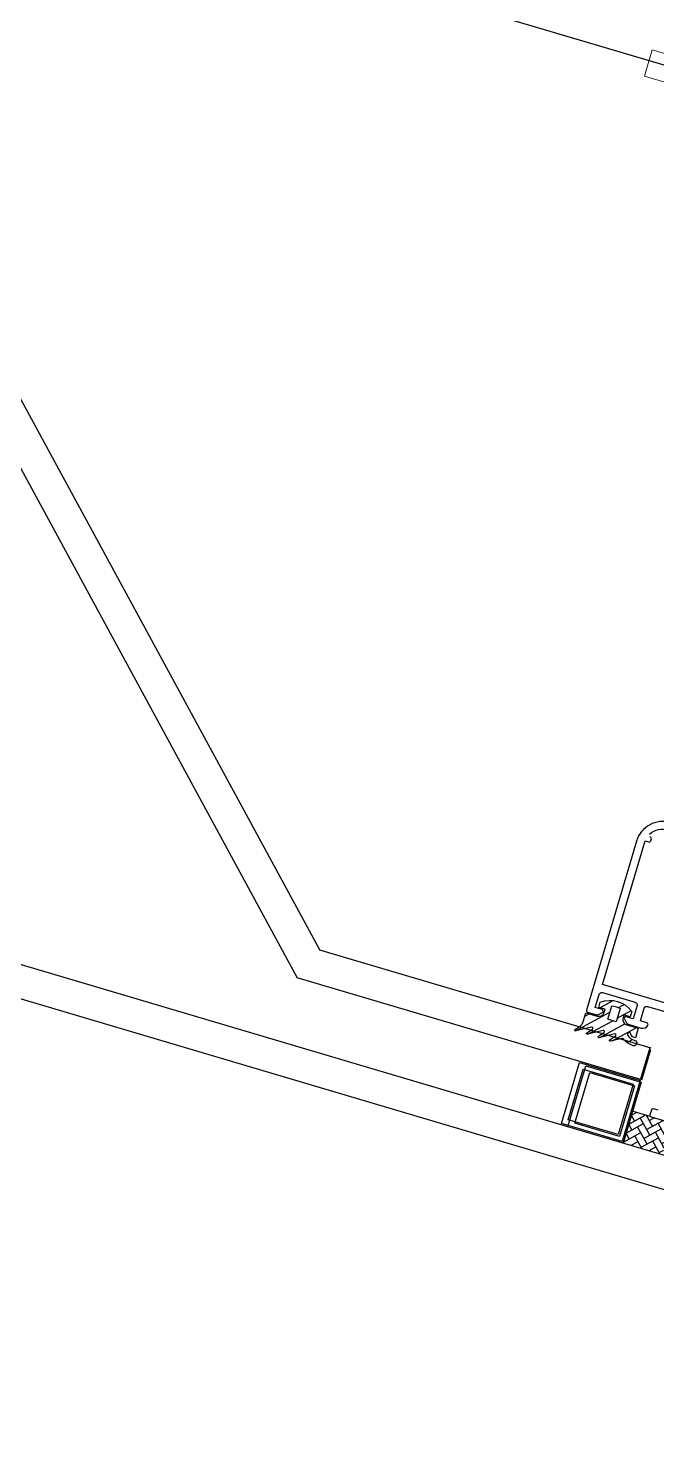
# Model space of a CAD drawing. Header units: millimetres. Extents: x 62878 to 70819, y -67946 to -61850.
# Drawn here: x 66653.73 to 66665.18, y -66920.03 to -66894.39 of the extents above; entities that cross this region are included whole.
import ezdxf

# ---------------------------------------------------------------- set-up
doc = ezdxf.new("R2010")
doc.units = ezdxf.units.MM
doc.layers.add('Dog_dos_yeni', color=63, linetype='Continuous', lineweight=5)
doc.layers.add('DOGRAMA', color=171, linetype='Continuous', lineweight=0)
doc.layers.add('DOĞRAMA-yeni', color=40, linetype='Continuous')

# ---------------------------------------------------------------- blocks, each defined once
blk = doc.blocks.new('SPANDREL 98')
at = {"layer": 'DOĞRAMA-yeni', "color": 122, "lineweight": -2}
for p, q in [((46272.91855278611, 27296.66940725674), (46178.74697526782, 27268.83141178674)), ((46272.99254902167, 27296.06564856561), (46179.01278533634, 27268.28428747964)), ((46193.43837031834, 27285.50592054491), (46186.65789308209, 27273.04398574285)), ((46193.84662914369, 27285.00085523569), (46187.06615190742, 27272.53892043358)), ((46180.61575734126, 27271.26000264603), (46186.65789308209, 27273.04398574285)), ((46180.78566049333, 27270.68456114689), (46187.06615190742, 27272.53892043358)), ((46180.78566049333, 27270.68456114689), (46180.62266106359, 27271.23662057056))]:
    blk.add_line(p, q, dxfattribs=at)
for points in [[(46181.12670708141, 27269.52947745648), (46182.13372970487, 27269.82680797262), (46181.8052502775, 27270.93932820426), (46180.79822765404, 27270.64199768812)], [(46181.19429680593, 27269.65370156503), (46182.00950559635, 27269.89439769711), (46181.737660553, 27270.81510409573), (46180.9224517626, 27270.57440796361)]]:
    blk.add_lwpolyline(points, close=True, dxfattribs=at)

msp = doc.modelspace()

# ---------------------------------------------------------------- hatches: boundary and pattern name
at = {"layer": 'DOGRAMA', "lineweight": -2}
h = msp.add_hatch(dxfattribs=at)
h.set_pattern_fill('ANSI31', color=256, scale=0.0004999999999999999, angle=343.5057849383394, style=0)
h.set_pattern_definition([(28.50198966054999, (66758.11818264847, -66927.68322329769), (-0.07575379786457266, 0.1395095860831588), [])])
edge = h.paths.add_edge_path(flags=16)
edge.add_arc((66664.32722664536, -66912.59868115897), 0.399999999860326, 61.96503062430679, 85.03894868969297, ccw=False)
edge.add_line((66664.51523079144, -66912.2456168009), (66664.4436904999, -66912.48716357937))
edge.add_line((66664.4436904999, -66912.48716357937), (66664.29027776438, -66912.44172645165))
edge.add_line((66664.29027776438, -66912.44172645165), (66664.36181805597, -66912.20017967315))
edge = h.paths.add_edge_path()
edge.add_arc((66664.32722664536, -66912.5986811591), 0.499999999989628, 36.632092012320015, 110.3718873051333, ccw=False)
edge.add_line((66664.72846834386, -66912.30034393482), (66664.70007013904, -66912.39622689455))
edge.add_line((66664.70007013904, -66912.39622689455), (66664.58501058735, -66912.36214904873))
edge.add_line((66664.58501058735, -66912.36214904873), (66664.56797166445, -66912.41967882452))
edge.add_arc((66664.66385462416, -66912.44807702939), 0.1000000000109452, 163.5019896458466, 253.5019896538409)
edge.add_line((66664.6354564193, -66912.5439599891), (66664.84639893065, -66912.60643603974))
edge.add_line((66664.84639893065, -66912.60643603974), (66664.79528216194, -66912.77902536723))
edge.add_line((66664.79528216194, -66912.77902536723), (66664.75742815007, -66912.76781392792))
edge.add_arc((66664.77588698323, -66912.70549000413), 0.06499999998683172, 185.0926541268369, 253.5019896452336, ccw=False)
edge.add_arc((66664.67858318599, -66912.71416156218), 0.03268943075019962, 5.092654153226454, 198.9322687817174)
edge.add_arc((66664.82426927236, -66912.63249553884), 0.1992591642670921, 207.5857681278337, 257.8516752878587)
edge.add_arc((66664.76686657025, -66912.87486854033), 0.05002797725809609, -105.52585172038431, 71.98738459225609, ccw=False)
edge.add_arc((66664.8401975361, -66912.6115725248), 0.3233450412223841, 215.1163267737006, 254.4426369284266, ccw=False)
edge.add_arc((66664.55934615656, -66912.80907776505), 0.01999999998007169, 35.11632679956797, 103.5019896967717)
edge.add_line((66664.55467657394, -66912.7896305288), (66664.34071970402, -66912.84100488682))
edge.add_arc((66664.33721751707, -66912.82641945963), 0.01500000000035274, 123.5019896914228, 283.50198966001443, ccw=False)
edge.add_line((66664.32893802792, -66912.8139114598), (66664.43160670933, -66912.74595141466))
edge.add_arc((66664.42056739047, -66912.72927408156), 0.02000000000908719, 303.5019896914228, 463.5019896367691)
edge.add_line((66664.41589780786, -66912.70982684528), (66664.12977719266, -66912.77852883616))
edge.add_arc((66664.1262750057, -66912.76394340897), 0.01500000000035274, 123.5019896914228, 283.50198966001443, ccw=False)
edge.add_line((66664.11799551656, -66912.75143540914), (66664.22066419799, -66912.68347536401))
edge.add_arc((66664.20962487913, -66912.6667980309), 0.02000000001318938, 303.5019896336499, 463.5019896465024)
edge.add_line((66664.20495529653, -66912.64735079464), (66663.9188346813, -66912.7160527855))
edge.add_arc((66663.91533249436, -66912.7014673583), 0.01499999999695517, 123.5019895987231, 283.5019896059664, ccw=False)
edge.add_line((66663.90705300524, -66912.68895935848), (66664.00972168664, -66912.62099931332))
edge.add_arc((66663.9986823678, -66912.60432198022), 0.01999999999302287, 303.5019896218981, 463.5019896465024)
edge.add_line((66663.9940127852, -66912.58487474396), (66663.70789216997, -66912.65357673485))
edge.add_arc((66663.704389983, -66912.63899130766), 0.0150000000037503, 123.5019896607422, 283.5019897140624, ccw=False)
edge.add_line((66663.69611049385, -66912.62648330782), (66663.79190319832, -66912.56307471596))
edge.add_arc((66663.73670660405, -66912.47968805047), 0.1000000000011729, 303.5019896682149, 343.5019896698297)
edge.add_line((66663.83258956375, -66912.5080862553), (66663.8875693336, -66912.32245399128))
edge.add_line((66663.8875693336, -66912.32245399128), (66664.09851184493, -66912.38493004195))
edge.add_arc((66664.12691004979, -66912.28904708223), 0.1000000000207655, 253.5019896562086, 343.5019896482143)
edge.add_line((66664.22279300951, -66912.3174452871), (66664.23983193244, -66912.2599155113))
edge.add_line((66664.23983193244, -66912.2599155113), (66664.1247723808, -66912.22583766548))
edge.add_line((66664.1247723808, -66912.22583766548), (66664.15317058563, -66912.12995470576))
h = msp.add_hatch(dxfattribs=at)
h.set_pattern_fill('AR-HBONE', color=256, scale=0.0002999999999999999, angle=343.5057849383394, style=0)
h.set_pattern_definition([(118.50198966055, (66877.09004534589, -66939.6545160869), (0.04819335172428436, 0.1627187784171862), [0.3599999999999999, -0.12]), (28.50198966054999, (66877.03278263252, -66939.54906002183), (0.04819335172428436, 0.1627187784171862), [0.3599999999999997, -0.12])])
h.paths.add_polyline_path([(66664.95346177735, -66914.18169397005), (66664.71375437806, -66914.11069845791), (66664.543365149, -66914.68599621613), (66665.28499858742, -66914.90565003542), (66665.45538781647, -66914.33035227725)])

# ---------------------------------------------------------------- linework, layer by layer
at = {"layer": 'Dog_dos_yeni'}
msp.add_lwpolyline([(66681.39807537408, -66899.61182150483), (66665.0979722245, -66894.78412668104), (66664.95598120024, -66895.26354147957), (66669.98983658469, -66896.75444723397), (66667.29200712434, -66905.86332840582), (66667.77142192284, -66906.00531943004), (66670.46925138321, -66896.89643825819), (66675.74281416694, -66898.45833952472), (66673.04498470656, -66907.56722069655), (66673.52439950508, -66907.70921172078), (66676.22222896543, -66898.60033054894), (66681.25608434986, -66900.09123630334), (66681.39807537408, -66899.61182150483)], close=True, dxfattribs=at)
at = {"layer": 'DOGRAMA', "lineweight": -2}
for p, q in [((66665.05453283619, -66912.96010294146), (66664.88414360715, -66913.53540069968)), ((66665.07810962491, -66914.21861163632), (66664.71375437804, -66914.11069845794))]:
    msp.add_line(p, q, dxfattribs=at)
msp.add_lwpolyline([(66522.14423307081, -66852.65293908927), (67506.15571104952, -67144.12828122707), (68892.83019807414, -62461.05740621478)], dxfattribs=at)
at = {"layer": 'DOGRAMA', "lineweight": -2, "ltscale": 0.5}
for points in [[(66665.43475663432, -66908.85924573065, 0.4142135623730951), (66664.81335081157, -66909.19666950493), (66663.90176843604, -66912.27451251143, 0.4142135623730951), (66663.92201386247, -66912.3117968608), (66664.08433412499, -66912.35987218177, 0.1991096956269791), (66664.12238908824, -66912.3558640936), (66664.19331634886, -66912.317350544, 0.6680969080520953), (66664.1878504102, -66912.2653786101), (66664.06156296395, -66912.22797533449), (66664.13255847606, -66911.98826793523, -0.4142135623730951), (66664.1946990584, -66911.95452555778), (66664.78917340853, -66912.13059442784, -0.4142135623730951), (66664.82291578596, -66912.19273501013), (66664.75192027385, -66912.43244240938), (66664.62562323932, -66912.39503629396, 0.6680969080520438), (66664.59273599408, -66912.43564894593), (66664.63124954369, -66912.50657620654, 0.1989616347782854), (66664.66099342122, -66912.53066466536), (66664.90071040878, -66912.6016630173, 0.3728392455561729), (66665.01994929966, -66912.54758397455, 0.4568501953068724), (66665.00121596904, -66912.50627774197), (66664.88615641743, -66912.47219989616), (66664.95431210907, -66912.24208079289, -0.4142135623730951), (66665.01645269134, -66912.20833841544), (66665.7068100012, -66912.41280549033, -0.4142135623730951)], [(66665.05067640246, -66909.07221575904, -0.2621398995659221), (66665.39499914754, -66908.99348187425), (66666.67024251158, -66909.37117799869, -0.4142135623730951), (66666.70398488903, -66909.43331858097), (66666.65854776128, -66909.58673131648), (66666.61060628144, -66909.57253221408, 0.4142135623730951), (66666.54846569916, -66909.6062745915), (66666.54278605817, -66909.62545118344, 0.4142135623730951), (66666.5630314846, -66909.6627355328), (66666.63014955641, -66909.6826142762), (66665.85487856416, -66912.30021907612), (66664.19610336129, -66911.80893013229), (66664.97137435354, -66909.19132533234), (66665.03849242534, -66909.21120407573, 0.4142135623730951), (66665.07577677473, -66909.1909586493), (66665.08145641568, -66909.17178205738, 0.3618128521052944), (66665.05616383575, -66909.11300687018)], [(66665.20700159587, -66914.10034558112), (66665.12070693218, -66914.07478719675, 0.4142135623730951), (66665.08342258281, -66914.09503262321), (66665.05786419846, -66914.18132728693, 0.4142135623730951), (66665.07810962491, -66914.21861163632), (66667.06288689075, -66914.80645447662, 0.4142135623730951)]]:
    msp.add_lwpolyline(points, format="xyb", dxfattribs=at)
at = {"layer": 'DOGRAMA', "lineweight": -2}
for points in [[(66664.15317058563, -66912.12995470576, -0.3333333333332296), (66664.72846834386, -66912.30034393482), (66664.70007013904, -66912.39622689455), (66664.58501058735, -66912.36214904873), (66664.56797166445, -66912.41967882452, 0.4142135623730951), (66664.6354564193, -66912.5439599891), (66664.84639893065, -66912.60643603974), (66664.79528216194, -66912.77902536723), (66664.75742815007, -66912.76781392792, -0.3076847592325949), (66664.71114357372, -66912.71125983274, 1.128701775595035), (66664.64766216259, -66912.72476765448, 0.2229122392588673), (66664.7823365411, -66912.82729251159, -0.9785310008372164), (66664.75347542466, -66912.92307098558, -0.1732976222504512), (66664.5757058732, -66912.79757299775, 0.3075716929246892), (66664.55467657394, -66912.7896305288), (66664.34071970402, -66912.84100488682, -0.8390996311771624), (66664.32893802792, -66912.8139114598), (66664.43160670933, -66912.74595141466, 0.8390996311772869), (66664.41589780786, -66912.70982684528), (66664.12977719266, -66912.77852883616, -0.8390996311771624), (66664.11799551656, -66912.75143540914), (66664.22066419799, -66912.68347536401, 0.839099631177325), (66664.20495529653, -66912.64735079464), (66663.9188346813, -66912.7160527855, -0.8390996311769768), (66663.90705300524, -66912.68895935848), (66664.00972168664, -66912.62099931332, 0.8390996311770358), (66663.9940127852, -66912.58487474396), (66663.70789216997, -66912.65357673485, -0.8390996311781366), (66663.69611049385, -66912.62648330782), (66663.79190319832, -66912.56307471596, 0.1763269807084491), (66663.83258956375, -66912.5080862553), (66663.8875693336, -66912.32245399128), (66664.09851184493, -66912.38493004195, 0.4142135623728453), (66664.22279300951, -66912.3174452871), (66664.23983193244, -66912.2599155113), (66664.1247723808, -66912.22583766548)], [(66664.36181805597, -66912.20017967315, -0.1010205144335734), (66664.51523079144, -66912.2456168009), (66664.4436904999, -66912.48716357937), (66664.29027776438, -66912.44172645165)], [(66664.36181805597, -66912.20017967315, -0.1010205144335734), (66664.51523079144, -66912.2456168009), (66664.4436904999, -66912.48716357937), (66664.29027776438, -66912.44172645165)]]:
    msp.add_lwpolyline(points, format="xyb", close=True, dxfattribs=at)
for points in [[(66664.54904478995, -66914.66681962418), (66663.44639075338, -66914.34024026846), (66663.77580992953, -66913.22799793592), (66664.87846396616, -66913.55457729162)], [(66664.48156003511, -66914.54253845963), (66663.5706719179, -66914.27275551361), (66663.84329468446, -66913.35227910045), (66664.75418280161, -66913.62206204647)]]:
    msp.add_lwpolyline(points, close=True, dxfattribs=at)

# ---------------------------------------------------------------- block references
at = {"layer": 'DOĞRAMA-yeni', "xscale": -1, "rotation": 359.9612925110064}
msp.add_blockref('SPANDREL 98', (112827.2640973689, -94215.42096664086), dxfattribs=at)

doc.saveas('drawing.dxf')
